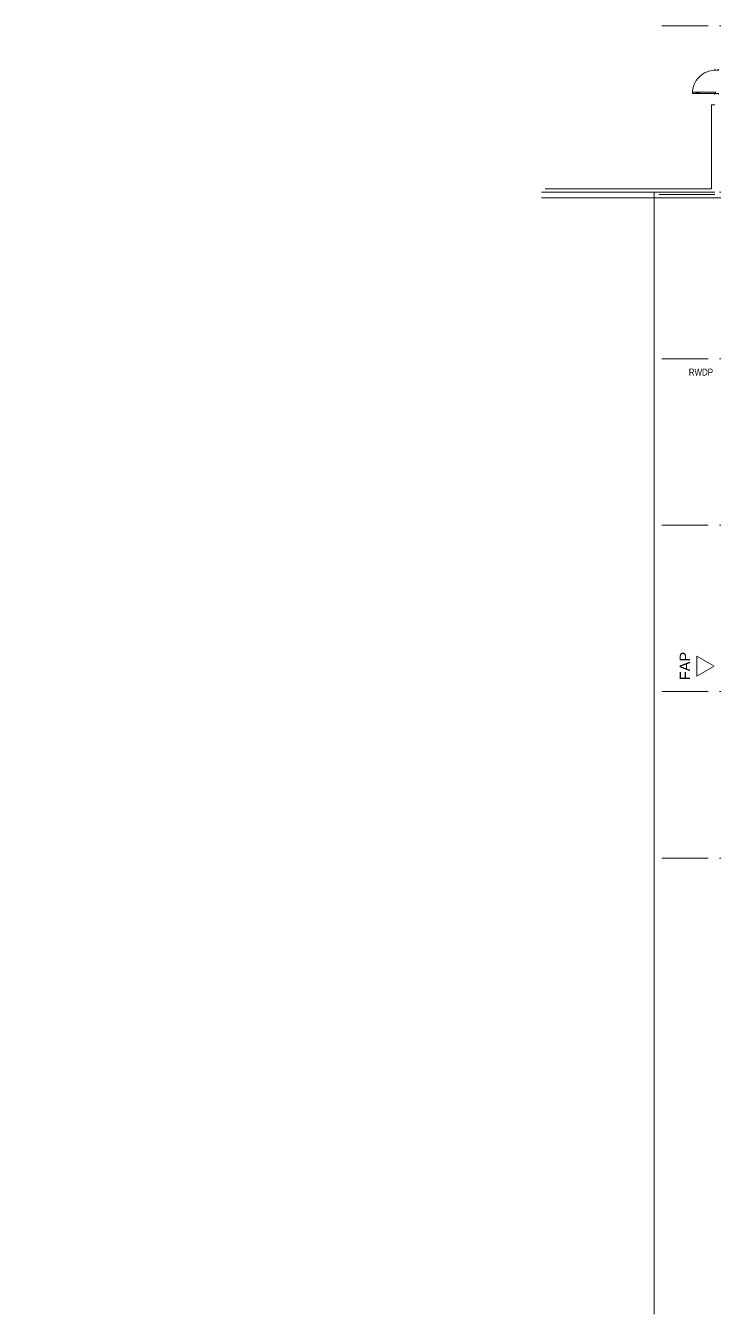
# Model space of a CAD drawing. Header units: millimetres. Extents: x -282761 to 137668, y -273845 to 94451.
# Drawn here: x 52111 to 81901, y -94957 to -39225 of the extents above; entities that cross this region are included whole.
import ezdxf

# ---------------------------------------------------------------- set-up
doc = ezdxf.new("R2010")
doc.units = ezdxf.units.MM
doc.linetypes.add('BLK_2 - 1ST__2ND_STOREY_PLAN-archi clean_11 SEPT 2024$0$IDA - Grid Line', pattern=[3500, 2000, -500, 500, -500])
for name, color, linetype, lineweight in [('BLK_2 - 1ST__2ND_STOREY_PLAN-archi clean_11 SEPT 2024$0$0-1', 8, 'Continuous', 5), ('BLK_2 - 1ST__2ND_STOREY_PLAN-archi clean_11 SEPT 2024$0$1599_DB_A_BLK2_HQ_R21-2ND STOREY 20230517--$0$A-_DOOR----_E-1', 8, 'Continuous', 9), ('BLK_2 - 1ST__2ND_STOREY_PLAN-archi clean_11 SEPT 2024$0$1599_DB_A_BLK2_HQ_R21-2ND STOREY 20230517--$0$S-_COLN----_E', 8, 'Continuous', 9), ('BLK_2 - 1ST__2ND_STOREY_PLAN-archi clean_11 SEPT 2024$0$_CATCHMENT_DRAIN', 8, 'Continuous', 0), ('BLK_2 - 1ST__2ND_STOREY_PLAN-archi clean_11 SEPT 2024$0$A-_ANOT----_A-1', 8, 'Continuous', 9), ('BLK_2 - 1ST__2ND_STOREY_PLAN-archi clean_11 SEPT 2024$0$A-_ANOTTEXT_T', 8, 'Continuous', 9), ('BLK_2 - 1ST__2ND_STOREY_PLAN-archi clean_11 SEPT 2024$0$A-_FLOR----_E', 8, 'Continuous', 9), ('BLK_2 - 1ST__2ND_STOREY_PLAN-archi clean_11 SEPT 2024$0$A-_WALL----_E', 8, 'Continuous', 9), ('BLK_2 - 1ST__2ND_STOREY_PLAN-archi clean_11 SEPT 2024$0$A-_WALL----_H-1', 8, 'Continuous', 9), ('BLK_2 - 1ST__2ND_STOREY_PLAN-archi clean_11 SEPT 2024$0$A-_WALL----_H-2', 8, 'Continuous', 9), ('BLK_2 - 1ST__2ND_STOREY_PLAN-archi clean_11 SEPT 2024$0$FURNITURE', 8, 'Continuous', 9), ('BLK_2 - 1ST__2ND_STOREY_PLAN-archi clean_11 SEPT 2024$0$S-_ANOTGRID_E-1', 8, 'BLK_2 - 1ST__2ND_STOREY_PLAN-archi clean_11 SEPT 2024$0$IDA - Grid Line', 9)]:
    doc.layers.add(name, color=color, linetype=linetype, lineweight=lineweight)
doc.styles.add('BLK_2 - 1ST__2ND_STOREY_PLAN-archi clean_11 SEPT 2024$0$Arial Narrow_1', font='ARIALN.TTF', dxfattribs={"height": 625})
doc.styles.add('BLK_2 - 1ST__2ND_STOREY_PLAN-archi clean_11 SEPT 2024$0$Arial_2', font='arial.ttf', dxfattribs={"height": 450})
pattern_1 = [(0, (89784.83, 0), (1016, 254), [83.82, -678.18, 83.82, -678.18, -4064]), (0, (89784.83, 0), (1016, 254), [-1524, 83.82, -1440.18, 83.82, -678.18, -1778]), (0, (89784.83, 0), (1016, 254), [-3810, 83.82, -424.18, 83.82, -1186.18]), (120, (90165.83, 127), (-727.97045, 752.8818), [83.82, -678.18, 83.82, -678.18, -4064]), (120, (90165.83, 127), (-727.97045, 752.8818), [-1524, 83.82, -1440.18, 83.82, -678.18, -1778]), (120, (90165.83, 127), (-727.97045, 752.8818), [-3810, 83.82, -424.18, 83.82, -1186.18]), (240, (90292.83, 635), (-288.02955, -1006.8818), [83.82, -678.18, 83.82, -678.18, -4064]), (240, (90292.83, 635), (-288.02955, -1006.8818), [-1524, 83.82, -1440.18, 83.82, -678.18, -1778]), (240, (90292.83, 635), (-288.02955, -1006.8818), [-3810, 83.82, -424.18, 83.82, -1186.18])]

# ---------------------------------------------------------------- blocks, each defined once
blk = doc.blocks.new('BLK_2 - 1ST__2ND_STOREY_PLAN-archi clean_11 SEPT 2024$0$1599_DB_A_BLK2_HQ_R21_rvt-2-BLK 2 2ND STOREY PLAN')
at = {"layer": 'BLK_2 - 1ST__2ND_STOREY_PLAN-archi clean_11 SEPT 2024$0$A-_ANOT----_A-1'}
for p, q in [((-139191, -109652), (-139941, -109219)), ((-139941, -109219), (-139941, -110085)), ((-139941, -110085), (-139191, -109652))]:
    blk.add_line(p, q, dxfattribs=at)
at = {"layer": 'BLK_2 - 1ST__2ND_STOREY_PLAN-archi clean_11 SEPT 2024$0$A-_ANOT----_A-1', "insert": (-140686, -110257), "char_height": 450, "width": 1463.08, "attachment_point": 1, "rotation": 90, "style": 'BLK_2 - 1ST__2ND_STOREY_PLAN-archi clean_11 SEPT 2024$0$Arial_2'}
blk.add_mtext('FAP', dxfattribs=at)
blk = doc.blocks.new('BLK_2 - 1ST__2ND_STOREY_PLAN-archi clean_11 SEPT 2024$0$1599_DB_A_BLK2_HQ_R21-2ND STOREY 20230517--$0$IDA - F - Single - Swing - VP - 1100L X 2200H - B2-FTD06 - 1HR-3699536-LINKVIEW_BLK2_2ND STOREY')
at = {"layer": 'BLK_2 - 1ST__2ND_STOREY_PLAN-archi clean_11 SEPT 2024$0$1599_DB_A_BLK2_HQ_R21-2ND STOREY 20230517--$0$A-_DOOR----_E-1'}
for p, q in [((-550, 75), (-500, 75)), ((-500, 75), (-500, -75)), ((500, 75), (550, 75)), ((500, -50.8), (500, 75)), ((-500, -75), (-550, -75)), ((450, -50.8), (500, -50.8)), ((450, -1050.8), (450, -50.8)), ((500, -50.8), (500, -1050.8)), ((550, -75), (500, -75)), ((450, -750.8), (500, -750.8)), ((450, -775.8), (500, -775.8)), ((450, -875.8), (500, -875.8)), ((450, -900.8), (500, -900.8)), ((500, -1050.8), (450, -1050.8)), ((475, -875.8), (475, -775.8))]:
    blk.add_line(p, q, dxfattribs=at)
blk.add_arc((500, -50.8), 1000, 180, 270, dxfattribs=at)
blk = doc.blocks.new('BLK_2 - 1ST__2ND_STOREY_PLAN-archi clean_11 SEPT 2024')
at = {"layer": 'BLK_2 - 1ST__2ND_STOREY_PLAN-archi clean_11 SEPT 2024$0$A-_WALL----_H-1'}
h = blk.add_hatch(dxfattribs=at)
h.set_pattern_fill('FP_3', color=256, style=0, pattern_type=2)
h.set_pattern_definition(pattern_1)
h.paths.add_polyline_path([(-78052, -84252), (-77952, -84252), (-77952, -84127), (-78052, -84127), (-78052, -84240)])
h.paths.add_polyline_path([(-79152, -84252), (-79152, -84127), (-79197, -84127), (-79197, -84252)])
h = blk.add_hatch(dxfattribs=at)
h.set_pattern_fill('FP_20', color=256, angle=-130, style=0, pattern_type=2)
h.set_pattern_definition([(230, (-79251.5, -119577.4), (-1821.8, 159.4), [190.5, -2095.5]), (175, (-79251.5, -119577.4), (352.4, -1910.6), [152.4, -1676.4]), (280.45, (-79403.4, -119564.1), (-1469.4, -1751.2), [161.9, -1780.9]), (226.18, (-79251.5, -120085.4), (-2710.8, 420.4), [285.8, -3143.2]), (276.64, (-79477.4, -120050.3), (-2374, -2474.3), [242.8, -2671.4]), (171.18, (-79251.5, -120085.4), (-2374, -2474.3), [228.6, -2514.6]), (201, (-79505.5, -119958.4), (-1516.1, 1022.7), [190.5, -2095.5]), (146, (-79505.5, -119958.4), (-618, -1841.9), [152.4, -1676.4]), (251.45, (-79631.9, -119873.2), (-2134.2, -819.2), [161.9, -1780.9]), (217.5, (-79251.54, -119577.4), (-30.9, -845.55), [83.82, -1572.26, 83.82, -3300.73]), (217.5, (-79251.54, -119577.4), (-30.9, -845.55), [-1739.9, -1617.98, 83.82, -1598.93]), (187.5, (-79251.5, -119577.4), (-668.2, -1001.8), [83.82, -886.46, 83.82, -1534.16, -641.35]), (187.5, (-79251.5, -119577.4), (-668.2, -1001.8), [-2588.26, 83.8, -557.53]), (147.5, (-78685.1, -119577.4), (-1355.9, 57.3), [83.82, -551.18, 83.82, -1897.38, -2628.9]), (147.5, (-78685.1, -119577.4), (-1355.9, 57.3), [-2616.2, 83.8, -2545.1]), (137.5, (-78431.1, -119577.4), (-1481.3, -254.3), [83.82, -741.68, 83.82, -1231.9, -1866.9]), (137.5, (-78431.1, -119577.4), (-1481.3, -254.3), [-2141.2, 83.8, -1783.1])])
h.paths.add_polyline_path([(-78177, -119777), (-78027, -119777), (-78027, -119577), (-78327, -119577), (-78327, -119777), (-78227, -119777)])
h = blk.add_hatch(dxfattribs=at)
h.set_pattern_fill('FP_51', color=256, angle=140, style=0, pattern_type=2)
h.set_pattern_definition([(50, (-79951.5, -121777.7), (1821.8, -159.4), [190.5, -2095.5]), (355, (-79951.5, -121777.7), (-352.4, 1910.6), [152.4, -1676.4]), (100.45, (-79799.7, -121791), (1469.4, 1751.2), [161.9, -1780.9]), (46.18, (-79951.5, -121269.7), (2710.8, -420.4), [285.8, -3143.2]), (96.64, (-79725.6, -121304.8), (2374, 2474.3), [242.8, -2671.4]), (351.18, (-79951.5, -121269.7), (2374, 2474.3), [228.6, -2514.6]), (21, (-79697.5, -121396.7), (1516.1, -1022.7), [190.5, -2095.5]), (326, (-79697.5, -121396.7), (618, 1841.9), [152.4, -1676.4]), (71.45, (-79571.2, -121482), (2134.2, 819.2), [161.9, -1780.9]), (37.5, (-79951.54, -121777.74), (30.89, 845.55), [83.82, -1572.26, 83.82, -3300.73]), (37.5, (-79951.54, -121777.74), (30.89, 845.55), [-1739.9, -1617.98, 83.82, -1598.93]), (7.5, (-79951.5, -121777.7), (668.2, 1001.8), [83.82, -886.46, 83.82, -1534.16, -641.35]), (7.5, (-79951.5, -121777.7), (668.2, 1001.8), [-2588.26, 83.82, -557.53]), (327.5, (-80517.96, -121777.74), (1355.9, -57.29), [83.82, -551.18, 83.82, -4526.28]), (327.5, (-80517.96, -121777.74), (1355.9, -57.29), [-718.82, -1897.38, 83.82, -2545.08]), (317.5, (-80772, -121777.7), (1481.3, 254.27), [83.82, -741.68, 83.82, -1231.9, -1866.9]), (317.5, (-80772, -121777.7), (1481.3, 254.27), [-2141.2, 83.8, -1783.1])])
h.paths.add_polyline_path([(-78227, -121978), (-78227, -121778), (-78327, -121778), (-78327, -121978), (-78227, -121978)])
h = blk.add_hatch(dxfattribs=at)
h.set_pattern_fill('FP_54', color=256, style=0, pattern_type=2)
h.set_pattern_definition([(45, (89784.8, 0), (-445.5048, 445.5048), []), (45, (90230.3, 0), (-445.5048, 445.5048), [315.019, -157.51])])
h.paths.add_polyline_path([(-76752, -130142), (-76752, -130342), (-76727, -130342), (-76727, -130142)])
at = {"layer": 'BLK_2 - 1ST__2ND_STOREY_PLAN-archi clean_11 SEPT 2024$0$A-_WALL----_H-2'}
h = blk.add_hatch(dxfattribs=at)
h.set_pattern_fill('FP_3', color=256, style=0, pattern_type=2)
h.set_pattern_definition(pattern_1)
h.paths.add_polyline_path([(-76752, -122627), (-76752, -122727), (-76352, -122727), (-76352, -122627)])
at = {"layer": 'BLK_2 - 1ST__2ND_STOREY_PLAN-archi clean_11 SEPT 2024$0$A-_FLOR----_E'}
for p, q in [((-49527, -89002), (-49527, -85377)), ((-56727, -89002), (-49527, -89002)), ((-56727, -89002), (-49527, -89002))]:
    blk.add_line(p, q, dxfattribs=at)
at = {"layer": 'BLK_2 - 1ST__2ND_STOREY_PLAN-archi clean_11 SEPT 2024$0$A-_WALL----_E'}
for p, q in [((-49527, -89002), (-49527, -85377)), ((-49377, -85377), (-49527, -85377)), ((-49377, -89152), (-56877, -89152)), ((-56727, -89002), (-49527, -89002)), ((-52002, -89152), (-52002, -137684)), ((-51802, -89252), (-49377, -89252)), ((-49352, -89402), (-51802, -89402))]:
    blk.add_line(p, q, dxfattribs=at)
at = {"layer": 'BLK_2 - 1ST__2ND_STOREY_PLAN-archi clean_11 SEPT 2024$0$FURNITURE'}
blk.add_line((-56877, -89402), (-47002, -89402), dxfattribs=at)
at = {"layer": 'BLK_2 - 1ST__2ND_STOREY_PLAN-archi clean_11 SEPT 2024$0$S-_ANOTGRID_E-1'}
for p, q in [((-51674, -81952), (4861, -81952)), ((-51674, -89152), (4861, -89152)), ((-51674, -96352), (4861, -96352)), ((-51674, -103552), (4861, -103552)), ((-51674, -110752), (4861, -110752)), ((-51674, -117952), (4861, -117952))]:
    blk.add_line(p, q, dxfattribs=at)
at = {"layer": 'BLK_2 - 1ST__2ND_STOREY_PLAN-archi clean_11 SEPT 2024$0$0-1'}
blk.add_blockref('BLK_2 - 1ST__2ND_STOREY_PLAN-archi clean_11 SEPT 2024$0$1599_DB_A_BLK2_HQ_R21_rvt-2-BLK 2 2ND STOREY PLAN', (89785, 0), dxfattribs=at)
at = {"layer": 'BLK_2 - 1ST__2ND_STOREY_PLAN-archi clean_11 SEPT 2024$0$1599_DB_A_BLK2_HQ_R21-2ND STOREY 20230517--$0$S-_COLN----_E', "rotation": 270}
blk.add_blockref('BLK_2 - 1ST__2ND_STOREY_PLAN-archi clean_11 SEPT 2024$0$1599_DB_A_BLK2_HQ_R21-2ND STOREY 20230517--$0$IDA - F - Single - Swing - VP - 1100L X 2200H - B2-FTD06 - 1HR-3699536-LINKVIEW_BLK2_2ND STOREY', (-49302, -84377), dxfattribs=at)
at = {"layer": 'BLK_2 - 1ST__2ND_STOREY_PLAN-archi clean_11 SEPT 2024$0$A-_ANOTTEXT_T', "insert": (-50507, -96785), "char_height": 300, "width": 1286.71, "attachment_point": 1, "style": 'BLK_2 - 1ST__2ND_STOREY_PLAN-archi clean_11 SEPT 2024$0$Arial Narrow_1'}
blk.add_mtext('RWDP', dxfattribs=at)

msp = doc.modelspace()

# ---------------------------------------------------------------- block references
at = {"layer": 'BLK_2 - 1ST__2ND_STOREY_PLAN-archi clean_11 SEPT 2024$0$_CATCHMENT_DRAIN'}
msp.add_blockref('BLK_2 - 1ST__2ND_STOREY_PLAN-archi clean_11 SEPT 2024', (131307.1, 42727.7), dxfattribs=at)

doc.saveas('drawing.dxf')
